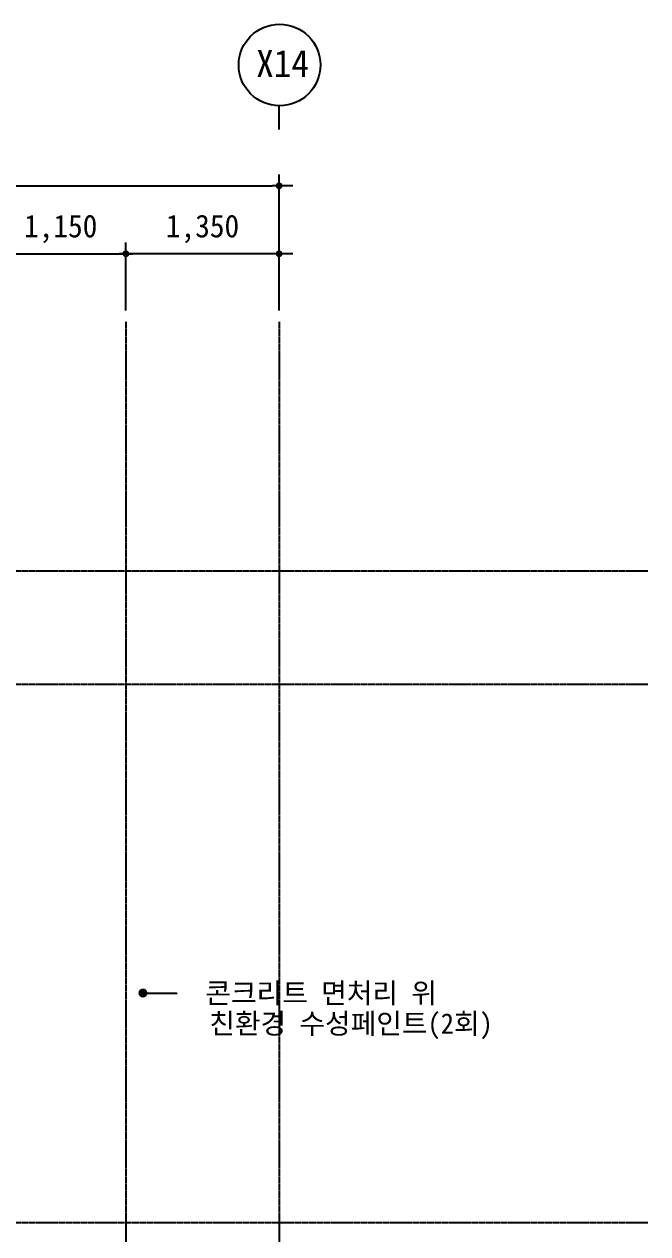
# Model space of a CAD drawing. Header units: inches. Extents: x 2004 to 150234, y 6875187 to 6994525.
# Drawn here: x 117137 to 122633, y 6886032 to 6896703 of the extents above; entities that cross this region are included whole.
import ezdxf
from ezdxf.enums import TextEntityAlignment as Align

# ---------------------------------------------------------------- set-up
doc = ezdxf.new("R2010")
doc.units = ezdxf.units.IN
doc.header["$MEASUREMENT"] = 0
doc.linetypes.add('CENTER', pattern=[65, 60, -2, 1, -2])
doc.layers.get('0').update_dxf_attribs({"linetype": 'CONTINUOUS'})
for name, color, linetype, lineweight in [('A-AXIS-BUBL', 7, 'CONTINUOUS', 25), ('A-DIMS', 7, 'CONTINUOUS', 25), ('A-MKXS-LEAD', 7, 'CONTINUOUS', 25), ('A-MKXS-TEXT1', 3, 'CONTINUOUS', 25), ('A-XXXX-TXT2', 3, 'CONTINUOUS', 25)]:
    doc.layers.add(name, color=color, linetype=linetype, lineweight=lineweight)
doc.layers.add('AA-AXIS-LINE-1', color=1, linetype='CENTER')
doc.styles.add('HY울릉도L', font='H2GTRE.TTF')
doc.styles.add('돋움체', font='')
doc.styles.get('돋움체').set_extended_font_data('DotumChe')
doc.dimstyles.new('CDIM', dxfattribs={"dimtxt": 2, "dimasz": 0.6, "dimexe": 1, "dimexo": 1, "dimgap": 1, "dimtad": 1, "dimdec": 0, "dimrnd": 0.5, "dimzin": 0, "dimdsep": 32, "dimlunit": 6, "dimtxsty": 'HY울릉도L', "dimblk1": '_CIDOT', "dimblk2": '_CIDOT', "dimsah": 1, "dimcen": 4.5, "dimclrd": 2, "dimclre": 2, "dimclrt": 7, "dimadec": 0, "dimazin": 0, "dimtfac": 1, "dimtdec": 0, "dimtix": 1, "dimtmove": 2, "dimatfit": 1, "dimldrblk": '_CIDOT', "dimfxl": 1, "dimtolj": 1, "dimtzin": 0, "dimlwd": -1, "dimarcsym": 0})

# ---------------------------------------------------------------- blocks, each defined once
blk = doc.blocks.new('_CIDOT')
at = {"color": 0, "linetype": 'ByBlock'}
blk.add_line((2, 0), (-1, 0), dxfattribs=at)
at = {"color": 0, "linetype": 'ByBlock', "const_width": 0.5}
blk.add_lwpolyline([(-0.25, 0, 1), (0.25, 0, 1)], format="xyb", close=True, dxfattribs=at)
blk = doc.blocks.new('*D238')
at = {"layer": 'A-DIMS', "lineweight": -2, "transparency": 16777216}
for p, q in [((108384, 6894178), (108384, 6895378)), ((119384, 6894178), (119384, 6895378))]:
    blk.add_line(p, q, dxfattribs=at)
at = {"layer": 'A-DIMS', "transparency": 16777216}
blk.add_line((108444, 6895278), (119324, 6895278), dxfattribs=at)
at = {"layer": 'A-DIMS', "transparency": 16777216, "xscale": 60, "yscale": 60, "zscale": 60, "rotation": 180}
blk.add_blockref('_CIDOT', (108384, 6895278), dxfattribs=at)
at = {"layer": 'A-DIMS', "transparency": 16777216, "xscale": 60, "yscale": 60, "zscale": 60}
blk.add_blockref('_CIDOT', (119384, 6895278), dxfattribs=at)
at = {"layer": 'A-DIMS', "color": 3, "transparency": 16777216, "insert": (113884, 6895497), "char_height": 200, "attachment_point": 5, "style": '돋움체'}
blk.add_mtext('\\A1;11,000', dxfattribs=at)
blk = doc.blocks.new('A$C36533B92')
at = {"layer": 'A-AXIS-BUBL', "ltscale": 0.2}
blk.add_line((0, -210), (0, 0), dxfattribs=at)
blk.add_circle((4, 360), 360, dxfattribs=at)
blk = doc.blocks.new('*D241')
at = {"layer": 'A-DIMS', "lineweight": -2, "transparency": 16777216}
for p, q in [((116884, 6894178), (116884, 6894778)), ((118034, 6894178), (118034, 6894778))]:
    blk.add_line(p, q, dxfattribs=at)
at = {"layer": 'A-DIMS', "transparency": 16777216}
blk.add_line((116944, 6894678), (117974, 6894678), dxfattribs=at)
at = {"layer": 'A-DIMS', "transparency": 16777216, "xscale": 60, "yscale": 60, "zscale": 60, "rotation": 180}
blk.add_blockref('_CIDOT', (116884, 6894678), dxfattribs=at)
at = {"layer": 'A-DIMS', "transparency": 16777216, "xscale": 60, "yscale": 60, "zscale": 60}
blk.add_blockref('_CIDOT', (118034, 6894678), dxfattribs=at)
at = {"layer": 'A-DIMS', "color": 3, "transparency": 16777216, "insert": (117459, 6894897), "char_height": 200, "attachment_point": 5, "style": '돋움체'}
blk.add_mtext('\\A1;1,150', dxfattribs=at)
blk = doc.blocks.new('*D242')
at = {"layer": 'A-DIMS', "lineweight": -2, "transparency": 16777216}
for p, q in [((118034, 6894178), (118034, 6894778)), ((119384, 6894178), (119384, 6894778))]:
    blk.add_line(p, q, dxfattribs=at)
at = {"layer": 'A-DIMS', "transparency": 16777216}
blk.add_line((119324, 6894678), (118094, 6894678), dxfattribs=at)
at = {"layer": 'A-DIMS', "transparency": 16777216, "xscale": 60, "yscale": 60, "zscale": 60, "rotation": 180}
blk.add_blockref('_CIDOT', (118034, 6894678), dxfattribs=at)
at = {"layer": 'A-DIMS', "transparency": 16777216, "xscale": 60, "yscale": 60, "zscale": 60}
blk.add_blockref('_CIDOT', (119384, 6894678), dxfattribs=at)
at = {"layer": 'A-DIMS', "color": 3, "transparency": 16777216, "insert": (118709, 6894897), "char_height": 200, "attachment_point": 5, "style": '돋움체'}
blk.add_mtext('\\A1;1,350', dxfattribs=at)

msp = doc.modelspace()

# ---------------------------------------------------------------- hatches: boundary and pattern name
at = {"layer": 'A-MKXS-LEAD'}
h = msp.add_hatch(color=256, dxfattribs=at)
edge = h.paths.add_edge_path()
edge.add_arc((118183.8, 6888155.9), 40, 0, 360)

# ---------------------------------------------------------------- linework, layer by layer
msp.add_lwpolyline([(118183.8, 6888155.9), (118481.5, 6888155.9), (118481.5, 6888155.9)], dxfattribs=at)
at = {"layer": 'AA-AXIS-LINE-1'}
for p, q in [((118033.8, 6894078.3), (118033.8, 6878278.3)), ((119383.8, 6894078.3), (119383.8, 6878278.3)), ((122633.3, 6891878.3), (103483.8, 6891878.3)), ((122633.3, 6890878.3), (103483.8, 6890878.3)), ((122633.3, 6886128.3), (103483.8, 6886128.3))]:
    msp.add_line(p, q, dxfattribs=at)

# ---------------------------------------------------------------- block references
msp.add_blockref('A$C36533B92', (119383.8, 6895983.5))

# ---------------------------------------------------------------- texts
at = {"layer": 'A-MKXS-TEXT1', "style": '돋움체'}
for s, p in [('콘크리트 면처리 위', (120774, 6888155.9)), ('친환경 수성페인트(2회)', (121267, 6887886.8))]:
    msp.add_text(s, height=180, dxfattribs=at).set_placement(p, align=Align.MIDDLE_RIGHT)
at = {"layer": 'A-XXXX-TXT2', "ltscale": 0.2, "style": '돋움체'}
msp.add_text('X14', height=240, dxfattribs=at).set_placement((119414.5, 6896356.7), align=Align.MIDDLE)

# ---------------------------------------------------------------- dimensions: what is measured, and where the dimension line sits
at = {"layer": 'A-DIMS'}
for base, p1, p2, picture, middle in [((119383.8, 6895278.3), (108383.8, 6894078.3), (119383.8, 6894078.3), '*D238', (113883.8, 6895497.4)), ((118033.8, 6894678.3), (116883.8, 6894078.3), (118033.8, 6894078.3), '*D241', (117458.8, 6894897.4))]:
    dim = msp.add_linear_dim(base=base, p1=p1, p2=p2, dimstyle='CDIM', override={"dimscale": 100, "dimtxsty": '돋움체', "dimclrd": 256, "dimclre": 256, "dimclrt": 3}, dxfattribs=at)
    dim.commit()
    dim.dimension.update_dxf_attribs({"geometry": picture, "text_midpoint": middle})
dim = msp.add_linear_dim(base=(118033.8, 6894678.3), p1=(119383.8, 6894078.3), p2=(118033.8, 6894078.3), angle=180, dimstyle='CDIM', override={"dimscale": 100, "dimtxsty": '돋움체', "dimclrd": 256, "dimclre": 256, "dimclrt": 3}, dxfattribs=at)
dim.commit()
dim.dimension.update_dxf_attribs({"geometry": '*D242', "text_midpoint": (118708.8, 6894897.4)})

doc.saveas('drawing.dxf')
